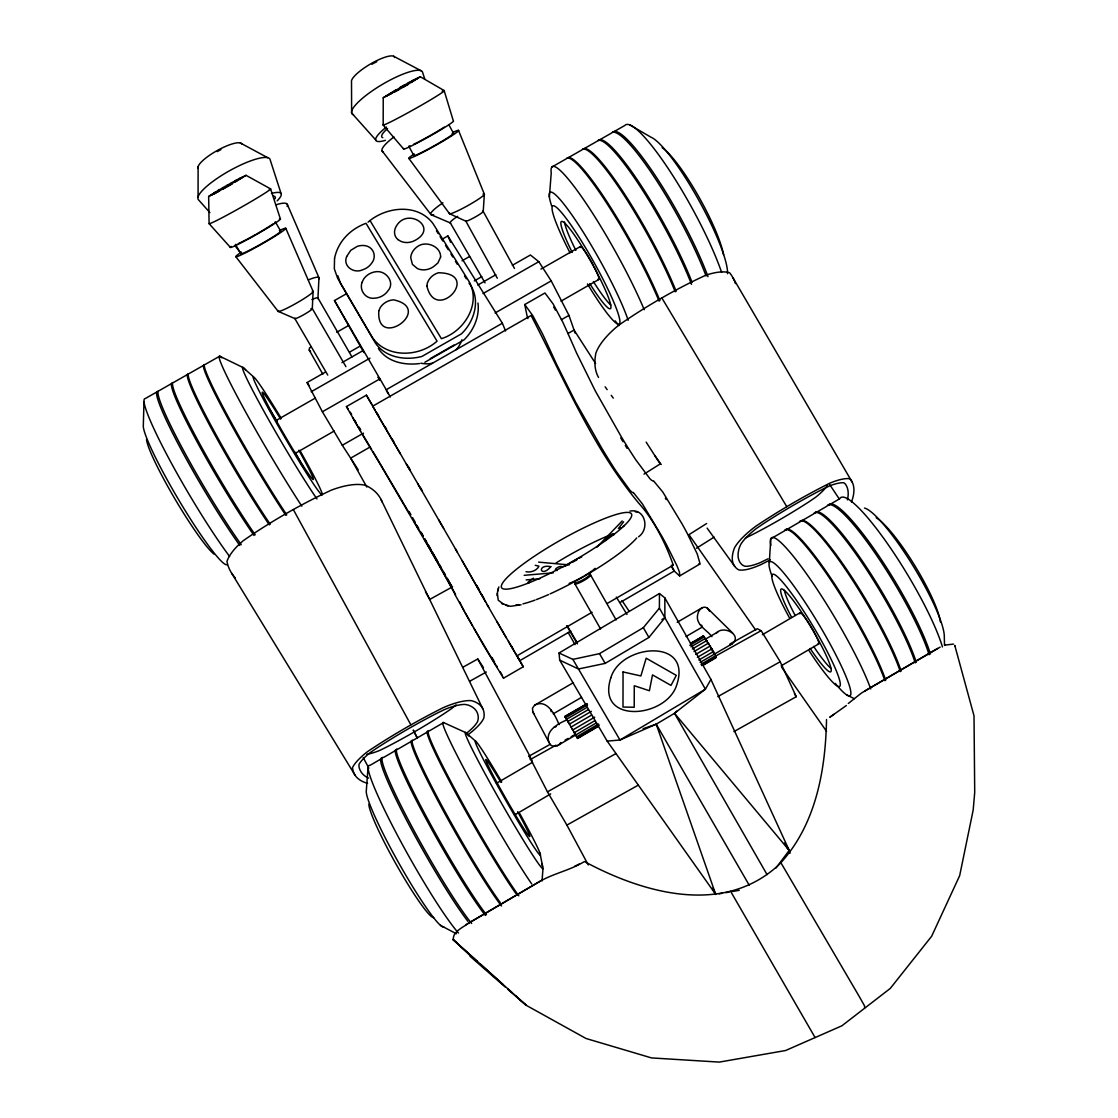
<?xml version="1.0" encoding="UTF-8"?>
<svg xmlns="http://www.w3.org/2000/svg" width="1118" height="1118" viewBox="0 0 1118 1118"><rect width="100%" height="100%" fill="white"/><g stroke="black" fill="none" stroke-linecap="round" stroke-linejoin="round"><path stroke-width="1.5" d="M198.082 196.964L198.11 166.666M409.328 82.285L383.236 97.727L383.181 125.09L403.668 149.043M607.172 741.108L619.973 740.004L705.402 689.191L659.41 608.108L659.452 593.532L559.042 653.01L559.685 660.137L607.172 741.108L715.73 894.414L656.224 724.185L674.503 713.312L705.402 689.191L710.922 679.409L664.819 597.851L659.452 593.532M143.984 401.781L143.286 426.531A81.768 8.734 59.4 0 0 183.408 507.698A81.768 8.734 59.4 0 0 227.373 564.422M826.523 719.503C825.573 770.777 815.707 825.475 779.442 864.242C724.101 916.383 643.297 893.268 584.434 861.545C570.501 870.139 554.346 873.2 540.204 881.18L468.624 923.119C463.271 927.297 451.588 932.16 453.559 940.224M769.31 562.452L770.777 538.82L784.375 530.924A98.538 13.961 59 0 1 830.325 579.264A98.538 13.961 59 0 1 884.883 680.68M483.214 211.582L484.346 194.518M368.046 767.395L366.257 791.432A78.623 8.036 60.7 0 0 401.446 867.694A78.623 8.036 60.7 0 0 443.748 926.92M549.371 197.006L551.23 172.969A102.339 13.416 60.7 0 1 584.644 201.184A102.339 13.416 60.7 0 1 644.206 309.658M542.048 880.942L542.971 868.798M562.731 567.469C561.739 563.863 551.104 570.473 557.267 570.459M503.743 604.349L498.237 600.17L497.37 593.309M497.678 591.226L498.88 586.908M497.049 595.656L497.985 588.976M403.85 148.442A28.649 1.677 -29.3 0 0 428.236 137.067A28.649 1.677 -29.3 0 0 453.335 120.884L444.139 90.558L420.326 76.751L403.444 86.98M613.866 534.809C614.173 530.798 606.585 538.303 605.83 540.539M775.934 868.085L789.21 850.393L710.922 679.409M559.685 660.137L578.481 668.983L605.159 663.393L648.929 637.428L664.889 617.765L664.819 597.851M559.042 653.01L572.863 659.382L599.5 653.653L643.339 627.673L659.41 608.108M456.158 349.682L458.296 347.153A33.274 28.775 -25.9 0 0 461.902 339.76M638.56 536.78C649.907 529.066 645.365 508.089 629.937 511.094M560.775 742.576C558.357 747.117 550.978 747.984 549.064 742.562L532.783 711.831L532.475 708.169L534.628 705.206L573.436 682.637M607.13 603.524L673.26 565.149C666.021 544.033 653.918 519.884 638.825 503.31C592.498 447.591 564.185 379.309 531.092 315.5L372.713 406.183L374.712 409.677M596.872 547.233L622.181 520.974M679.618 575.952L679.492 572.164L676.921 565.652L666.566 544.871A51.093 4.374 59.8 0 0 661.73 536.053L642.403 503.897L633.305 492.465A52.644 4.556 60.1 0 1 629.825 490.089L616.256 471.405A69.386 6.037 60.1 0 1 601.54 447.787L575.56 402.047L556.526 364.23A471.293 33.722 61 0 0 542.51 333.835L532.755 315.625L524.733 304.543L544.955 292.986L553.13 303.956L562.815 322.194A471.111 38.25 61.1 0 1 576.469 352.785L595.209 390.755L621.133 436.495A69.344 6.834 60.1 0 0 635.946 460.029L649.796 478.56A52.63 5.171 60.1 0 0 653.485 480.796L662.834 492.088L682.218 524.174A51.079 4.961 59.8 0 1 687.039 533.006L697.213 553.885L700.106 563.877L679.618 575.952L674.238 571.032L671.443 566.602M848.283 703.474L861.573 692.964L940.168 647.112M280.394 218.946L270.556 188.858L246.044 175.33L214.125 193.945M767.06 874.611L674.503 713.312L677.005 710.978M623.62 521.785L618.422 528.507L621.51 527.71M230.336 247.344L209.094 223.656L208.661 196.475L216.109 191.779M716.233 633.375C722.689 624.571 742.855 634.856 732.332 643.702L700.134 662.401M622.894 526.718L624.361 525.516M846.354 705.528L829.78 717.253L834.084 714.262M567.399 720.691L566.924 719.866C558.245 723.556 544.55 730.809 549.064 742.562M213.594 193.344L211.442 194.895L213.566 194.029M732.611 632.956L707.345 608.122C702.942 604.992 698.261 610.246 697.688 614.509C695.214 624.655 706.967 629.909 711.928 636.673M689.848 537.758L688.94 534.67L706.646 523.517M696.43 548.267L714.136 537.115M644.01 474.116L660.207 463.956L646.162 442.127M411.158 82.522L417.559 78.316L414.568 79.671M235.465 181.899L243.263 176.896L241.027 177.832M214.153 192.799L219.38 189.822M661.912 619.526L664.889 617.765M465.954 924.754L540.204 881.18M217.996 190.507L223.181 187.614M396.163 89.761L386.003 96.162L391.719 93.409M574.317 732.653L594.804 720.705M698.89 660.025L713.48 651.528L703.571 636.03L691.134 642.99M557.337 745.72L596.132 723.039M496.49 783.299L532.559 762.266M598.032 726.546L577.643 738.439L576.692 736.776L598.605 724.003M701.028 664.288L715.576 655.791L713.48 651.528M577.363 737.95L599.248 725.191M701.531 665.559L716.065 657.077L715.576 655.791M575.966 735.56L577.489 738.187L597.851 726.323M702.705 665.168L716.065 657.077M703.054 665.308L716.121 657.691M762.392 634.703L799.887 612.846M514.504 815.05L550.671 793.934M781.133 665.853L818.725 643.898M864.647 691.078L937.569 648.426M371.889 404.367L366.369 395.185L346.426 406.589L363.49 436.453A473.068 6.345 59.8 0 0 380.735 465.158L428.809 547.401A69.665 1.132 60 0 1 442.616 571.661L453.754 591.869A52.867 0.852 60 0 1 455.361 595.335L480.978 640.796A51.302 0.825 60 0 0 486.064 649.516L503.533 678.193L523.238 666.761L517.257 656.14M475.583 741.15L465.773 732.625L443.622 722.591L429.088 731.032A99.195 6.079 60.4 0 0 458.673 796.226A99.195 6.079 60.4 0 0 518.822 895.811M677.201 622.279L702.467 607.563M553.27 713.815L581.542 697.352M686.033 636.519L702.356 627.016M566.98 719.992L564.953 716.47L586.768 703.767M564.953 716.47L586.936 703.963M690.505 643.647L703.571 636.03M565.247 716.987L581.22 707.68M584.127 705.989L587.034 704.298M695.759 640.977L703.208 635.946M568.922 723.318L565.638 717.644L587.523 704.899M689.806 645.324L704.34 636.855M566.588 719.279L587.034 707.359M690.924 646.847L705.486 638.364M717.91 631.908L705.22 639.3L708.896 644.164M588.347 709.581L567.874 721.501L572.751 729.956L594.72 717.141M692.363 648.985L706.939 640.488M569.411 724.157L591.366 711.369M693.999 651.57L708.588 643.074M571.074 727.049L591.576 715.101M695.717 654.421L710.307 645.911M697.394 657.3L711.984 648.803M592.093 612.245L516.949 655.861L508.424 641.411M570.809 631.069L519.842 660.654L517.41 656.462M620.28 602.364L674.238 571.032L671.373 565.233M325.282 372.168L307.101 382.552L322.389 411.773L379.966 378.834M495.134 312.956L551.202 280.884L568.964 315.374L575.099 333.08M430.304 358.612L453.978 345.057M424.868 362.26L464.138 339.788C473.697 330.271 479.692 316.646 477.987 303.034M346.426 293.754L334.478 300.56L386.227 389.707L502.373 323.228L447.885 235.954L441.917 239.35M295.11 453.433L334.212 431.031M561.026 301.147L598.731 279.542M322.389 411.773L342.304 445.271L363.462 433.155M561.404 319.706L568.964 315.374M370.282 446.907L350.647 458.156L366.816 487.015M568.014 333.499L574.051 330.034L595.587 363.518M222.454 187.908L227.247 185.169M232.362 183.841L222.58 189.361M408.517 84.199L394.109 92.263M336.742 332.27L348.816 325.38M462.041 260.801L469.588 256.497M349.585 352.128L360.108 346.119M474.284 280.911L481.802 276.621M341.94 362.651L363.14 350.535M477.791 285.048L495.833 274.748M512.365 265.301L530.393 255.002L538.806 261.682L551.202 280.884M311.195 391.761L369.974 358.165M483.032 293.559L538.806 261.682M275.95 420.592L315.15 398.176M540.93 269.103L580.228 246.631M368.046 222.161C385.948 206.523 417.685 202.959 433.085 223.712L469.406 282.071C481.187 304.362 463.956 331.739 441.4 338.67L370.226 220.917M551.845 167.029L566.253 158.826A102.311 14.241 60.8 0 1 606.124 202.274A102.311 14.241 60.8 0 1 659.061 301.119M399.881 87.525L404.702 84.828M227.261 185.281L232.041 182.486M550.391 744.211L529.094 756.103L547.457 791.851L615.92 753.588M717.84 696.612L780.21 661.744L761.148 630.664L757.277 628.735L729.9 644.024M547.457 791.851L566.896 825.098L638.224 785.171M733.939 731.591L796.24 696.71L780.21 661.744M530.17 759.597L556.009 745.175M565.121 740.088L568.154 738.397M571.2 736.692L574.233 735.001M715.562 656.112L761.148 630.664M452.594 586.768L429.773 599.416L425.525 591.827M462.684 667.362L477.791 658.963L483.479 667.67M469.714 681.253L486.316 672.03M399.266 89.314L383.236 97.727M231.342 182.989L236.527 180.026M408.21 83.025L413.45 80.077M235.171 180.892L240.398 177.958M219.435 190.968L208.661 196.475M411.717 81.139L420.326 76.751M534.628 705.206C547.303 698.359 555.408 715.632 559.042 724.59M238.469 179.132L246.044 175.33M768.038 558.804L760.883 562.34A34.365 10.02 -32.4 0 1 744.7 566.197L742.534 565.121A131.016 38.152 -33.3 0 1 739.333 547.708L740.801 544.27A39.074 11.585 -32.6 0 1 756.243 528.59L763.342 523.741A190.717 52.714 -32.5 0 1 823.267 488.943L829.822 485.785A39.2 11.557 -33 0 1 843.769 482.738L845.348 484.024A160.922 47.808 -31.9 0 1 847.416 499.858M574.624 866.31L579.278 864.06M730.152 644.737L732.332 643.702M745.329 538.093L752.442 534.6A224.634 74.263 -33.3 0 0 809.139 501.689L815.525 497.342A30.871 9.335 -33 0 0 827.46 485.45M749.256 885.274L656.224 724.185L619.973 740.004L572.863 659.382M311.307 347.139L309.574 347.782L309.197 350.046L322.878 374.264M643.143 728.698L656.224 724.185M554.151 727.301L556.093 726.658M945.045 645.086L953.5 644.094M432.596 363.168L429.27 363.755A33.274 28.775 -25.9 0 1 420.885 363.224M719.084 893.827L722.452 893.24M725.806 892.667L729.16 892.08M732.528 891.493L739.236 890.333M521.1 604.81L510.311 606.319L501.549 603.454M535.215 565.303L538.946 566.169C537.045 570.529 530.533 572.863 526.033 571.717M524.16 575.323L553.326 572.835M526.131 579.907L539.854 578.775M419.529 363.56C404.506 365.46 387.108 362.078 378.387 348.495M538.638 562.13L569.188 564.911M864.661 1008.003L864.466 1005.711L858.47 995.16L780.797 862.565M477.386 961.424L452.986 939.483L471.139 956.491M635.345 511.82L637.679 512.114M698.582 564.003L699.589 564.352M672.519 564.87L673.26 565.149M505.895 605.201L508.033 606.068M431.52 214.908L450.61 223.069A11.851 1.915 -30.4 0 1 457.681 216.319M815.106 1037.574L730.613 891.325M846.578 694.809L854.334 698.722M700.413 624.78L701.964 625.577M393.62 56.249L421.193 70.797M440.45 925.341L456.396 933.782M240.188 142.894L267.607 157.638M629.979 125.006L650.886 137.165A80.817 14.464 61 0 1 697.87 198.585A80.817 14.464 61 0 1 727.525 273.7M397.938 239.587L400.733 241.278A14.925 12.578 -24.9 0 0 415.281 240.272C438.549 227.583 408.559 207.571 397.03 225.011A15.037 11.683 -25.9 0 0 397.952 239.573M470.133 956.351L505.308 987.082M507.907 989.36L526.159 1005.278L586.028 1038.496L651.528 1057.921L719.293 1062.1L785.619 1050.515L841.84 1025.835L890.249 988.452L931.643 936.269L959.677 875.632L973.191 809.991L974.714 792.41L974.016 715.841L954.772 645.393L954.898 646.386M253.297 376.612L242.955 367.487L219.701 356.181L205.055 364.524A103.163 6.82 59.6 0 0 228.715 417.783A103.163 6.82 59.6 0 0 286.725 514.853M479.943 963.73L503.044 984.511M508.187 989.123L512.03 992.588M515.887 996.054L526.159 1005.278L452.986 939.483M707.345 608.122L709.609 611.336M714.961 656.727L715.758 657.566M309.197 350.046L310.552 351.513M523.238 666.761L496.741 621.245M375.746 139.974L351.639 113.002L351.513 81.866A24.834 6.149 -30.6 0 1 371.693 63.293A24.834 6.149 -30.6 0 1 394.64 57.507M209.891 212.574L198.375 199.675A41.142 9.643 -29.3 0 1 228.966 171.068A41.142 9.643 -29.3 0 1 269.969 159.189L281.093 193.596M674.503 713.312L789.21 850.393L790.021 853.3M235.786 256.651L278.116 311.321L294.831 318.574L327.756 375.075M381.937 150.664L430.668 214.195M235.115 245.82L240.426 252.752M408.881 158.449L449.548 213.748L465.843 221.168L497.286 278.214M605.117 386.814L607.158 389.637M611.239 395.297L613.279 398.12M655.092 456.046L661.213 464.529M707.107 528.115L734.638 566.267M786.164 846.158L789.21 850.393L784.473 843.056M496.56 666.426L497.258 667.278L496.434 665.462M786.192 846.102L789.21 850.393L786.303 846.06M688.94 534.67L755.754 630.161M781.678 667.222L826.565 731.368M346.426 406.589L348.187 409.146M529.094 756.103L532.014 760.436M829.738 484.653L839.213 498.866M621.971 600.52L628.721 610.61M354.238 419.725L356.041 422.436M665.336 498.209L666.216 499.564M342.304 445.271L358.221 469.839M350.102 412.039L351.611 414.373M307.101 382.552L308.945 385.417M625.297 445.439L627.114 448.36M436.467 230.811L438.27 233.718M440.087 236.625L442.798 240.985M445.509 245.345L448.22 249.705M450.931 254.066L452.748 256.972M455.459 261.332L457.262 264.253M464.501 275.88L466.318 278.787M469.029 283.147C481.173 298.772 474.773 321.159 461.413 333.849L421.919 356.446C405.554 360.779 385.081 357.732 375.187 342.667L340.529 283.455L337.832 275.769M495.637 664.986L473.934 628.204M794.423 693.733L796.24 696.71M616.353 597.124L626.974 614.453M231.58 573.115L355.021 775.137M620.742 437.907L623.019 441.68M532.783 711.831L533.859 713.605M661.842 297.933L786.779 506.692M553.703 307.157L554.276 308.121M567.119 625.689L576.832 642.081M566.882 625.954L577.419 643.898M240.873 253.772L235.423 244.451A22.933 1.342 -29.6 0 0 236.164 244.437M733.031 277.893L852.056 481.914M410.082 470.496L395.576 445.467A465.018 1.803 60 0 1 377.297 414.163L375.83 411.62M403.919 504.008L375.997 456.717A465.214 6.219 59.8 0 1 373.063 451.84M599.5 653.653L605.159 663.393M386.479 390.727L388.198 393.704M378.191 377.297L379.868 380.176L378.191 377.157M565.079 716.694L565.638 717.644M406.295 463.872L457.402 552.264M417.657 483.535L421.71 490.55M404.702 505.364L409.537 513.679M710.056 646.092L714.109 654.323M450.219 222.734L485.044 282.896M280.702 231.16L275.321 221.825A22.933 1.342 -29.6 0 1 274.804 222.524M375.005 410.32L383.516 424.98A472.858 1.845 60 0 0 400.384 453.866M506.258 637.819L487.001 604.447M345.923 366.662L312.299 308.624L313.11 291.407L285.789 228.282M414.457 522.176L419.446 530.798M574.261 732.57L575.672 735.029M576.692 736.776L572.234 729.062M351.946 356.921L317.959 298.031L318.965 277.739L287.284 204.314M438.647 519.73L443.664 528.423M375.271 410.655L366.369 395.185M408.196 466.304L409.915 469.308M420.312 487.392L422.045 490.411M476.575 585.329L479.161 589.843M511.192 645.589L512.924 648.608M455.403 548.896L485.743 602.141M476.687 585.65L479.301 590.192M481.914 594.734L483.647 597.767M488.692 607.284L462.027 560.453M424.463 539.491L433.868 555.884A84.758 1.384 60 0 1 437.306 561.893M643.339 627.673L648.929 637.428M574.862 583.848L600.59 628.973M354.196 420.214L357.327 425.595A465.214 6.219 59.8 0 0 360.611 431.101M590.472 574.806L616.13 619.945M421.444 532.867L423.149 535.885M424.868 538.918L426.587 541.937M428.306 544.955L430.877 549.497M432.596 552.516L437.753 561.585M439.458 564.618L441.177 567.637M443.762 572.164L445.467 575.197M447.186 578.216L452.343 587.285M409.202 511.681L410.921 514.713M412.654 517.76L415.239 522.316M416.958 525.348L418.691 528.395M420.41 531.427L422.995 535.983M424.728 539.03L445.425 575.477M447.144 578.523L452.329 587.635M492.004 657.51L494.589 662.066M386.227 389.707L390.35 397.002M334.478 300.56L363.909 352.589M568.182 632.467L575.029 644.639M713.326 889.774L715.73 894.414L712.557 888.223M464.934 612.412L467.324 616.647A45.167 0.727 60 0 0 472.579 625.856M353.721 419.376L352.771 417.615M413.926 155.584L408.727 146.178A22.835 1.342 -29.3 0 0 409.957 145.885M464.249 611.183L461.566 605.844M455.557 594.413L446.082 577.405A84.758 1.384 60 0 0 438.144 563.374M483.172 211.302L514.462 268.404M554.835 309.085L555.353 310.035M449.031 125.09L453.447 133.168M293.307 509.529L410.907 724.897M477.791 658.963L530.519 757.277M566.896 825.098L588.264 864.927M363.196 757.529L368.87 768.178M500.403 671.946L502.457 675.873M459.638 601.987L460.882 604.405M413.339 730.264L417.252 737.936L413.353 730.306M380.972 499.369L482.738 708.63M447.885 235.954L450.596 242.257M502.373 323.228L505.588 330.998M458.478 130.303L484.262 193.987M503.24 677.438L503.533 678.193M424.854 79.322L422.73 72.796A40.975 9.587 -30.6 0 0 380.567 85.471A40.975 9.587 -30.6 0 0 353.54 114.777M550.713 709.79L551.174 711.663M539.966 853.118L542.593 866.254M524.733 304.543L526.983 315.555A234.235 20.571 59.9 0 0 527.934 318.616M944.528 645.435L944.305 636.981A77.841 13.989 58.7 0 0 912.176 564.394A77.841 13.989 58.7 0 0 864.507 508.075M531.763 884.003A99.167 5.241 60.4 0 1 472.271 784.095A99.167 5.241 60.4 0 1 443.622 722.591M515.789 893.366A99.209 6.121 60.4 0 1 456.046 793.542A99.209 6.121 60.4 0 1 428.236 731.521L413.241 740.242A99.236 6.987 60.5 0 0 440.226 802.766A99.236 6.987 60.5 0 0 500.207 902.492M458.492 933.055A99.348 9.475 60.7 0 1 396.932 834.349A99.348 9.475 60.7 0 1 369.792 765.481L382.202 758.27A99.32 8.762 60.6 0 0 407.469 821.856A99.32 8.762 60.6 0 0 467.953 921.386M433.7 917.501A65.822 6.862 60.7 0 1 398.232 867.959A65.822 6.862 60.7 0 1 368.87 804.149M486.484 914.762A99.278 7.868 60.5 0 1 425.706 815.441A99.278 7.868 60.5 0 1 397.868 749.172L412.332 740.759A99.236 7.043 60.5 0 0 440.995 806.525A99.236 7.043 60.5 0 0 501.465 905.971M519.8 813.625A65.655 2.865 60.3 0 1 532.461 844.789A65.655 2.865 60.3 0 1 479.51 751.771A65.655 2.865 60.3 0 1 501.744 781.929M485.352 915.418A99.278 7.924 60.5 0 1 424.56 816.112A99.278 7.924 60.5 0 1 396.778 749.801L383.544 757.487A99.306 8.692 60.6 0 0 410.586 824.245A99.306 8.692 60.6 0 0 471.656 923.454M541.713 863.99A78.442 3.592 60.3 0 1 501.116 802.528A78.442 3.592 60.3 0 1 468.735 736.007M517.676 811.71A44.315 1.929 60.3 0 1 524.174 829.095A44.315 1.929 60.3 0 1 489.321 767.982A44.315 1.929 60.3 0 1 500.948 782.404M366.858 754.273A31.192 9.517 -28.7 0 0 379.603 750.485L386.562 747.076A226.702 75.717 -28.6 0 0 444.223 713.591L451.001 709.008A34.434 10.579 -29.2 0 0 456.018 704.871M468.246 734.554A41.324 12.13 -29.3 0 0 483.87 717.91A139.429 41.031 -28.4 0 0 471.53 700.693A46.201 13.807 -29.2 0 0 443.259 707.652A198.892 55.355 -29.2 0 0 367.598 751.575A46.439 13.821 -28.7 0 0 352.519 767.521A168.511 50.31 -29.8 0 0 367.556 783.341M235.409 578.006A194.825 79.504 -29.6 0 1 226.968 561.446A53.776 21.843 -27.7 0 1 243.151 540.763A227.904 85.806 -28.5 0 1 331.235 490.187A53.468 21.829 -28.5 0 1 365.656 485.394A161.453 64.732 -27.2 0 1 382.076 501.912M466.835 732.989A34.63 10.16 -29.3 0 0 477.638 721.459L478.238 718.748A132.595 39.004 -28.4 0 0 468.302 705.123L465.046 704.424A39.396 11.767 -29.2 0 0 444.796 709.427L437.096 713.158A192.478 53.552 -29.2 0 0 376.095 748.585L369.834 752.861A39.605 11.781 -28.7 0 0 359.046 764.237L358.948 766.515A161.719 48.27 -29.8 0 0 368.577 778.156M598.549 377.451A159.511 63.307 -34.4 0 1 595.866 353.162A53.063 21.521 -33.2 0 1 618.981 325.017A225.892 84.535 -33.1 0 1 705.542 275.335A53.245 21.438 -33.9 0 1 729.607 272.778A194.043 78.889 -32.1 0 1 735.434 283.581M851.469 502.038A167.672 49.835 -31.9 0 0 849.82 478.728A45.978 13.556 -33 0 0 830.283 482.962A197.075 54.489 -32.5 0 0 755.978 526.103A45.838 13.598 -32.6 0 0 734.428 548.002A137.78 40.122 -33.3 0 0 738.593 569.817A41.003 11.949 -32.4 0 0 761.526 564.324A233.355 73.802 -33.1 0 0 770.316 559.797M433.7 214.782A23.688 4.039 -30.4 0 1 442.91 202.875M371.917 64.257A21.144 5.227 -30.6 0 1 376.752 61.728M385.43 140.337A33.526 7.239 -30.5 0 1 386.437 127.061M382.803 137.696A26.706 5.772 -30.5 0 1 387.555 128.542M383.362 151.95A33.526 7.043 -30.5 0 1 393.941 136.955M311.908 299.54A11.893 1.929 -29.6 0 1 317.861 298.66M308.456 279.849A23.785 4.067 -29.5 0 1 318.77 279.053M217.199 151.629A21.228 5.269 -29.3 0 1 220.903 149.644M271.492 193.456A33.652 7.295 -29.4 0 1 277.152 200.877M273.63 196.083A26.804 5.814 -29.4 0 1 275.084 198.724M276.272 204.734A33.652 7.085 -29.4 0 1 287.144 206.495M198.291 168.413A24.931 6.191 -29.3 0 1 216.682 150.832A24.931 6.191 -29.3 0 1 241.712 143.887M312.271 291.295A20.138 1.956 -29.7 0 1 296.396 303.188A20.138 1.956 -29.7 0 1 278.55 310.497M310.902 308.82A10.048 1.048 -29.7 0 1 305.13 313.906A10.048 1.048 -29.7 0 1 295.026 318.141M279.318 219.058A28.775 1.691 -29.6 0 1 255.924 234.808A28.775 1.691 -29.6 0 1 231.133 246.379M269.27 189.124A35.329 1.551 -29.5 0 1 244.241 205.544A35.329 1.551 -29.5 0 1 209.094 223.656M279.849 231.216A22.905 1.467 -29.6 0 1 261.291 243.892A22.905 1.467 -29.6 0 1 241.488 252.989M272.96 223.949A22.933 1.342 -29.6 0 1 257.14 233.704M255.826 234.445A22.933 1.342 -29.6 0 1 246.854 239.364M245.694 239.979A22.933 1.342 -29.6 0 1 238.232 243.64M279.374 230.574A28.747 1.845 -29.6 0 1 278.466 234.011A28.747 1.845 -29.6 0 1 244.017 253.548A28.747 1.845 -29.6 0 1 241.418 252.109M483.004 194.127A20.054 1.943 -29.2 0 1 469.364 204.734A20.054 1.943 -29.2 0 1 449.548 213.161M482.543 211.344A10.006 1.034 -29.2 0 1 475.765 216.724A10.006 1.034 -29.2 0 1 465.829 220.875M442.113 91.257A35.161 1.537 -29.3 0 1 417.084 107.677A35.161 1.537 -29.3 0 1 383.474 124.461M452.091 133.489A22.793 1.453 -29.3 0 1 436.118 144.697A22.793 1.453 -29.3 0 1 414.037 155.095M444.293 127.103A22.835 1.342 -29.3 0 1 413.562 144.334M453.517 132.078A28.621 1.831 -29.3 0 1 450.498 136.578A28.621 1.831 -29.3 0 1 416.609 155.444A28.621 1.831 -29.3 0 1 414.205 153.949M358.948 426.95A225.347 3.703 60 0 1 360.625 429.578M371.567 449.352A465.214 6.219 59.8 0 1 362.232 433.798M392.348 439.318A225.235 1.076 60 0 1 393.829 441.834M377.129 413.213A235.115 1.132 60 0 1 378.639 415.77M385.039 426.657A235.115 1.132 60 0 1 386.521 429.172M799.831 613.908A18.181 2.306 59.1 0 1 810.843 626.415A18.181 2.306 59.1 0 1 817.985 643.828M929.128 654.757A98.44 16.351 58.8 0 0 875.115 553.158A98.44 16.351 58.8 0 0 826.901 506.216L814.561 513.386A98.468 15.666 58.9 0 1 862.118 560.733A98.468 15.666 58.9 0 1 916.285 662.275M930.428 653.988A98.44 16.435 58.8 0 0 876.442 552.39A98.44 16.435 58.8 0 0 828.159 505.476L839.702 498.768A98.412 17.077 58.8 0 1 888.614 545.291A98.412 17.077 58.8 0 1 942.446 646.945M915.237 662.89A98.468 15.61 58.9 0 0 861.056 561.348A98.468 15.61 58.9 0 0 813.541 513.973L800.041 521.813A98.496 14.841 58.9 0 1 846.815 569.649A98.496 14.841 58.9 0 1 901.178 671.121M876.177 517.788A65.151 11.837 58.7 0 1 914.133 564.534A65.151 11.837 58.7 0 1 940.378 621.943M900.297 671.639A98.496 14.8 59 0 0 845.921 570.166A98.496 14.8 59 0 0 799.188 522.316L785.171 530.463A98.538 14.003 59 0 1 831.163 578.775A98.538 14.003 59 0 1 885.722 680.191M772.105 576.385A78.008 9.908 59.1 0 1 790.901 582.031A78.008 9.908 59.1 0 1 844.286 672.505A78.008 9.908 59.1 0 1 835.216 683.377M770.847 545.374A98.566 13.192 59.1 0 1 809.418 577.964A98.566 13.192 59.1 0 1 870.74 688.967M789.685 618.24A65.305 8.161 59.1 0 1 782.949 582.464A65.305 8.161 59.1 0 1 837.396 673.553A65.305 8.161 59.1 0 1 809.222 650.914M791.67 617.429A48.242 6.037 59.1 0 1 789.601 595.88A48.242 6.037 59.1 0 1 828.885 661.786A48.242 6.037 59.1 0 1 810.159 648.454M831.289 668.648A48.242 6.135 59.1 0 1 813.625 646.428M795.122 615.403A48.242 6.135 59.1 0 1 784.361 590.276M241.208 544.648A103.275 9.531 59.5 0 1 181.619 446.921A103.275 9.531 59.5 0 1 159.119 390.671L172.465 383.069A103.247 8.734 59.5 0 0 195.105 438.088A103.247 8.734 59.5 0 0 254.052 535.466M239.811 545.444A103.275 9.601 59.5 0 1 180.194 447.731A103.275 9.601 59.5 0 1 157.764 391.454L145.256 398.567A103.317 10.341 59.5 0 0 168.497 457.807A103.317 10.341 59.5 0 0 229.623 556.498M255.183 534.809A103.247 8.678 59.5 0 1 196.265 437.431A103.247 8.678 59.5 0 1 173.556 382.454L188.159 374.139A103.205 7.812 59.6 0 0 211.05 427.873A103.205 7.812 59.6 0 0 269.298 524.845M214.335 554.29A68.45 7.449 59.4 0 1 175.4 499.718A68.45 7.449 59.4 0 1 146.514 439.514M270.249 524.3A103.205 7.756 59.6 0 1 212.015 427.314A103.205 7.756 59.6 0 1 189.068 373.622L204.189 365.013A103.163 6.876 59.6 0 0 227.82 418.3A103.163 6.876 59.6 0 0 285.831 515.356M301.832 506.174A103.135 5.953 59.7 0 1 240.244 402.075A103.135 5.953 59.7 0 1 221.853 357.83M316.967 498.949A81.572 4.137 59.7 0 1 263.527 410.544A81.572 4.137 59.7 0 1 245.722 370.114M299.945 450.498A68.268 3.312 59.7 0 1 313.878 484.527A68.268 3.312 59.7 0 1 257.755 388.267A68.268 3.312 59.7 0 1 281.051 418.09M298.813 450.233A50.436 2.446 59.7 0 1 306.625 471.111A50.436 2.446 59.7 0 1 266.028 401.488A50.436 2.446 59.7 0 1 280.674 419.138M267.915 406.742A50.45 2.557 59.7 0 1 277.012 421.234M295.152 452.329A50.45 2.557 59.7 0 1 303.23 467.268M593.868 266.238A18.88 2.334 60.7 0 1 597.878 279.248M580.046 247.539A18.88 2.334 60.7 0 1 593.113 264.812M706.073 275.978A102.199 16.854 60.9 0 0 653.737 176.197A102.199 16.854 60.9 0 0 611.336 133.168L598.256 140.602A102.227 16.099 60.9 0 1 639.538 183.184A102.227 16.099 60.9 0 1 692.028 282.197M708.001 276.677A102.199 16.924 60.9 0 0 655.665 176.211A102.199 16.924 60.9 0 0 612.664 132.399L624.906 125.426A102.171 17.636 61 0 1 669.514 170.523A102.171 17.636 61 0 1 721.613 272.331M691.511 284.335A102.241 16.029 60.9 0 0 638.951 184.638A102.241 16.029 60.9 0 0 597.18 141.217L582.855 149.379A102.269 15.205 60.8 0 1 623.467 192.366A102.269 15.205 60.8 0 1 676.166 291.309M662.135 147.674A67.639 12.242 61 0 1 697.618 194.742A67.639 12.242 61 0 1 723.57 254.722M675.244 291.84A102.269 15.149 60.8 0 0 622.53 192.911A102.269 15.149 60.8 0 0 581.961 149.882L567.106 158.351A102.311 14.296 60.8 0 1 607.004 201.771A102.311 14.296 60.8 0 1 659.927 300.63M618.967 325.576A80.999 10.034 60.7 0 1 615.138 320.866M551.621 205.796A80.999 10.034 60.7 0 1 576.217 221.28A80.999 10.034 60.7 0 1 628.148 320.321M570.054 252.864A67.807 8.259 60.7 0 1 563.053 214.404A67.807 8.259 60.7 0 1 617.332 311.195A67.807 8.259 60.7 0 1 587.467 283.944M572.248 252.444A50.086 6.107 60.7 0 1 569.369 228.24A50.086 6.107 60.7 0 1 608.611 298.003A50.086 6.107 60.7 0 1 589.773 283.609M610.791 305.032A50.086 6.205 60.7 0 1 593.379 281.54M575.854 250.376A50.086 6.205 60.7 0 1 564.52 221.923M564.897 566.491A21.144 3.634 -29.6 0 1 577.084 559.196M578.663 558.385A21.144 3.634 -29.6 0 1 581.723 556.918M572.654 562.158A18.349 3.144 -29.6 0 1 576.804 559.88M595.139 568.335A21.13 3.745 -29.6 0 1 593.001 570.068M591.785 570.991A21.13 3.745 -29.6 0 1 569.132 583.414M589.647 573.688A8.665 1.551 -29.6 0 1 586.587 577.601A8.665 1.551 -29.6 0 1 576.734 582.534M575.197 582.534A8.665 1.551 -29.6 0 1 575.183 582.073M636.729 537.954A74.64 12.871 -29.6 0 1 584.77 575.924M583.33 576.748A74.64 12.871 -29.6 0 1 550.126 593.854M548.533 594.566A74.64 12.871 -29.6 0 1 536.416 599.569M535.047 600.087A74.64 12.871 -29.6 0 1 522.958 603.86M519.143 604.628A74.64 12.871 -29.6 0 1 515.985 604.964M528.031 582.24A74.64 12.871 -29.6 0 1 533.398 578.16M556.163 562.885A74.64 12.871 -29.6 0 1 607.731 535.969M589.899 574.652A9.028 1.621 -29.6 0 1 582.799 581.136A9.028 1.621 -29.6 0 1 575.351 582.632M623.047 671.946L622.992 707.051L634.213 707.261L634.269 685.739L649.39 690.742L652.507 674.909L670.996 685.404L676.292 675.384L646.176 658.209L640.88 675.957L623.047 671.946M334.548 258.384L334.324 268.823L337.566 278.089L372.35 337.496C386.842 358.389 419.18 357.187 437.054 341.158L366.019 223.307C350.227 229.078 337.888 241.684 334.548 258.384M426.852 285.831C435.601 324.262 482.613 273.197 438.368 272.764A15.163 12.983 -24.7 0 0 427.439 282.854L426.852 285.831M550.797 566.644C540.581 578.803 536.165 563.821 550.797 566.644M362.008 282.435C359.088 290.848 366.187 299.61 374.949 298.157A15.051 12.801 -26.9 0 0 388.058 290.68C395.185 282.575 386.381 270.822 376.682 271.646A15.051 12.801 -26.9 0 0 363.643 279.067L362.008 282.435M378.806 310.846C376.095 351.094 434.916 308.694 393.522 299.834A15.177 13.011 -26.8 0 0 380.386 307.324L378.806 310.846M346.664 256.525C342.569 266.168 353.819 273.896 362.456 269.857A14.939 12.605 -26.9 0 0 371.679 263.149C376.179 257.727 374.614 249.51 367.99 246.477A14.953 11.585 -27.6 0 0 357.341 246.323L350.759 250.32L346.664 256.525M440.618 257.056L437.935 262.94L435.209 265.287A15.023 12.759 -24.8 0 1 417.377 268.558L412.416 264.365L410.711 257.629A15.023 12.759 -24.8 0 1 418.677 245.806C426.992 240.859 440.953 246.673 440.618 257.056M610.847 677.774C595.489 724.827 666.789 718.357 676.809 684.705C692.433 637.526 620.769 643.94 610.847 677.774M529.052 582.785A74.724 12.228 -29.6 0 0 631.53 516.306A74.724 12.228 -29.6 0 0 539.1 553.117A74.724 12.228 -29.6 0 0 529.052 582.785"/></g></svg>
